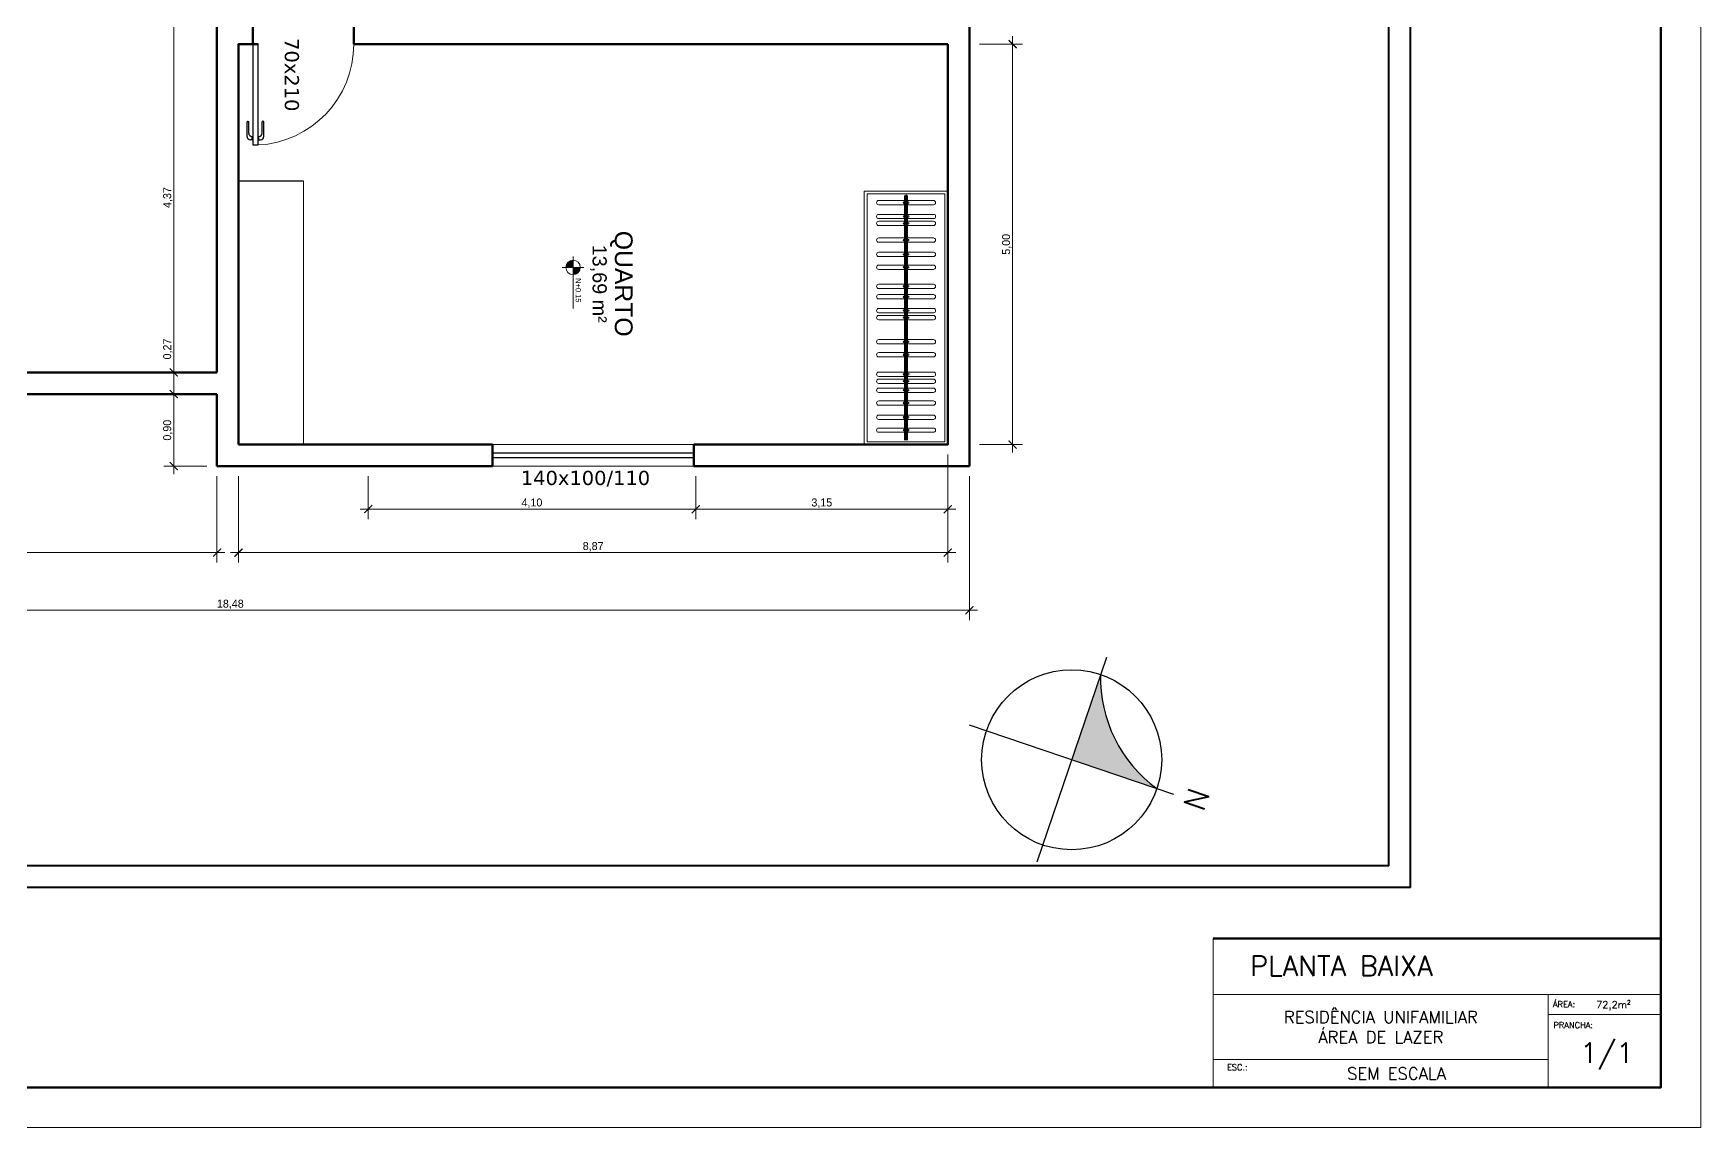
# Model space of a CAD drawing. Header units: millimetres. Extents: x 1509.2 to 1551.3, y 877.7 to 907.4.
# Drawn here: x 1530.45 to 1551.29, y 877.74 to 891.41 of the extents above; entities that cross this region are included whole.
import ezdxf

# ---------------------------------------------------------------- set-up
doc = ezdxf.new("R2010")
doc.units = ezdxf.units.MM
doc.linetypes.add('ACAD_ISO10W100', pattern=[18, 12, -3, 0, -3])
for name, color, linetype, lineweight in [('0.13', 6, 'Continuous', 13), ('0.20', 7, 'Continuous', 20), ('0.30', 2, 'Continuous', 30), ('0.40', 3, 'Continuous', 40), ('0.60', 4, 'Continuous', 60), ('1.00', 5, 'Continuous', 100), ('cotas', 6, 'Continuous', 9), ('texto', 3, 'Continuous', 25)]:
    doc.layers.add(name, color=color, linetype=linetype, lineweight=lineweight)
doc.styles.add('100X1', font='ROMANS', dxfattribs={"height": 0.25})
doc.styles.add('REGUA100', font='romans.shx', dxfattribs={"height": 2.5})
doc.styles.add('REGUA60', font='romans.shx', dxfattribs={"height": 1.5})
doc.styles.add('ROMANS', font='romans.shx')
doc.dimstyles.new('COTA 02', dxfattribs={"dimtxt": 0.1, "dimasz": 0.1, "dimexe": 1.25, "dimexo": 0.625, "dimtad": 1, "dimzin": 4, "dimtxsty": 'Standard', "dimblk": 'ARCHTICK', "dimcen": 0.09, "dimdle": 0.1, "dimclrd": 256, "dimclre": 256, "dimclrt": 256, "dimadec": 0, "dimazin": 0, "dimtfac": 1, "dimtmove": 1, "dimatfit": 3, "dimldrblk": 'ARCHTICK', "dimfxl": 1, "dimlwd": -1, "dimlwe": -1, "dimarcsym": 0})

# ---------------------------------------------------------------- blocks, each defined once
blk = doc.blocks.new('cabide-individual')
for p, q in [((0, 0.01), (-0.18, 0.01)), ((-0.005, 0), (0.025, 0)), ((0.02, 0.01), (0.2, 0.01)), ((-0.18, -0.02), (0, -0.02)), ((0.025, -0.01), (-0.005, -0.01)), ((0.2, -0.02), (0.02, -0.02))]:
    blk.add_line(p, q)
for centre, radius, start, end in [((-0.18, -0.005), 0.015, 90, 270), ((-0.005, -0.005), 0.005, 90, 270), ((0.025, -0.005), 0.005, 270, 90), ((0.2, -0.005), 0.015, 270, 90)]:
    blk.add_arc(centre, radius, start, end)
blk = doc.blocks.new('_ArchTick')
at = {"color": 0, "linetype": 'ByBlock', "const_width": 0.15}
blk.add_lwpolyline([(-0.5, -0.5), (0.5, 0.5)], dxfattribs=at)
blk = doc.blocks.new('*D44')
at = {"layer": '0.13', "transparency": 16777216}
for p, q in [((1532.624, 891.548), (1532.084, 891.548)), ((1532.209, 891.648), (1532.209, 887.074)), ((1532.624, 887.174), (1532.084, 887.174))]:
    blk.add_line(p, q, dxfattribs=at)
at = {"layer": 'Defpoints', "color": 0, "linetype": 'ACAD_ISO10W100', "transparency": 16777216}
for p in [(1532.749, 891.548), (1532.209, 887.174), (1532.749, 887.174)]:
    blk.add_point(p, dxfattribs=at)
at = {"layer": '0.13', "linetype": 'ACAD_ISO10W100', "transparency": 16777216, "xscale": 0.1, "yscale": 0.1, "zscale": 0.1}
for p, rotation in [((1532.209, 891.548), 90), ((1532.209, 887.174), 270)]:
    blk.add_blockref('_ArchTick', p, dxfattribs=dict(at, rotation=rotation))
at = {"layer": '0.13', "color": 7, "linetype": 'ACAD_ISO10W100', "transparency": 16777216, "insert": (1532.136, 889.361), "char_height": 0.1, "attachment_point": 5, "rotation": 90}
blk.add_mtext('4,37', dxfattribs=at)
blk = doc.blocks.new('*D45')
at = {"layer": '0.13', "transparency": 16777216}
for p, q in [((1532.209, 887.004), (1532.209, 885.904)), ((1532.624, 886.904), (1532.084, 886.904)), ((1532.624, 886.004), (1532.084, 886.004))]:
    blk.add_line(p, q, dxfattribs=at)
at = {"layer": 'Defpoints', "color": 0, "linetype": 'ACAD_ISO10W100', "transparency": 16777216}
for p in [(1532.749, 886.904), (1532.209, 886.004), (1532.749, 886.004)]:
    blk.add_point(p, dxfattribs=at)
at = {"layer": '0.13', "linetype": 'ACAD_ISO10W100', "transparency": 16777216, "xscale": 0.1, "yscale": 0.1, "zscale": 0.1}
for p, rotation in [((1532.209, 886.904), 90), ((1532.209, 886.004), 270)]:
    blk.add_blockref('_ArchTick', p, dxfattribs=dict(at, rotation=rotation))
at = {"layer": '0.13', "color": 7, "linetype": 'ACAD_ISO10W100', "transparency": 16777216, "insert": (1532.136, 886.454), "char_height": 0.1, "attachment_point": 5, "rotation": 90}
blk.add_mtext('0,90', dxfattribs=at)
blk = doc.blocks.new('*D46')
at = {"layer": '0.13', "transparency": 16777216}
for p, q in [((1532.209, 887.633), (1532.209, 887.174)), ((1532.624, 887.174), (1532.084, 887.174)), ((1532.209, 887.274), (1532.209, 886.804)), ((1532.624, 886.904), (1532.084, 886.904))]:
    blk.add_line(p, q, dxfattribs=at)
at = {"layer": 'Defpoints', "color": 0, "linetype": 'ACAD_ISO10W100', "transparency": 16777216}
for p in [(1532.749, 887.174), (1532.209, 886.904), (1532.749, 886.904)]:
    blk.add_point(p, dxfattribs=at)
at = {"layer": '0.13', "linetype": 'ACAD_ISO10W100', "transparency": 16777216, "xscale": 0.1, "yscale": 0.1, "zscale": 0.1}
for p, rotation in [((1532.209, 887.174), 90), ((1532.209, 886.904), 270)]:
    blk.add_blockref('_ArchTick', p, dxfattribs=dict(at, rotation=rotation))
at = {"layer": '0.13', "color": 7, "linetype": 'ACAD_ISO10W100', "transparency": 16777216, "insert": (1532.136, 887.468), "char_height": 0.1, "attachment_point": 5, "rotation": 90}
blk.add_mtext('0,27', dxfattribs=at)
blk = doc.blocks.new('*D57')
at = {"layer": '0.13', "transparency": 16777216}
for p, q in [((1542.694, 891.378), (1542.694, 886.174)), ((1542.279, 891.278), (1542.819, 891.278)), ((1542.279, 886.274), (1542.819, 886.274))]:
    blk.add_line(p, q, dxfattribs=at)
at = {"layer": 'Defpoints', "color": 0, "linetype": 'ACAD_ISO10W100', "transparency": 16777216}
for p in [(1542.154, 891.278), (1542.154, 886.274), (1542.694, 886.274)]:
    blk.add_point(p, dxfattribs=at)
at = {"layer": '0.13', "linetype": 'ACAD_ISO10W100', "transparency": 16777216, "xscale": 0.1, "yscale": 0.1, "zscale": 0.1}
for p, rotation in [((1542.694, 891.278), 90), ((1542.694, 886.274), 270)]:
    blk.add_blockref('_ArchTick', p, dxfattribs=dict(at, rotation=rotation))
at = {"layer": '0.13', "color": 7, "linetype": 'ACAD_ISO10W100', "transparency": 16777216, "insert": (1542.621, 888.776), "char_height": 0.1, "attachment_point": 5, "rotation": 90}
blk.add_mtext('5,00', dxfattribs=at)
blk = doc.blocks.new('*D58')
at = {"layer": '0.13', "transparency": 16777216}
for p, q in [((1538.734, 885.879), (1538.734, 885.342)), ((1541.884, 885.879), (1541.884, 885.342)), ((1541.984, 885.467), (1538.634, 885.467))]:
    blk.add_line(p, q, dxfattribs=at)
at = {"layer": 'Defpoints', "color": 0, "linetype": 'ACAD_ISO10W100', "transparency": 16777216}
for p in [(1538.734, 886.004), (1541.884, 886.004), (1538.734, 885.467)]:
    blk.add_point(p, dxfattribs=at)
at = {"layer": '0.13', "linetype": 'ACAD_ISO10W100', "transparency": 16777216, "xscale": 0.1, "yscale": 0.1, "zscale": 0.1, "rotation": 180}
blk.add_blockref('_ArchTick', (1538.734, 885.467), dxfattribs=at)
at = {"layer": '0.13', "linetype": 'ACAD_ISO10W100', "transparency": 16777216, "xscale": 0.1, "yscale": 0.1, "zscale": 0.1}
blk.add_blockref('_ArchTick', (1541.884, 885.467), dxfattribs=at)
at = {"layer": '0.13', "color": 7, "linetype": 'ACAD_ISO10W100', "transparency": 16777216, "insert": (1540.309, 885.541), "char_height": 0.1, "attachment_point": 5}
blk.add_mtext('3,15', dxfattribs=at)
blk = doc.blocks.new('*D59')
at = {"layer": '0.13', "transparency": 16777216}
for p, q in [((1534.639, 885.879), (1534.639, 885.342)), ((1538.734, 885.879), (1538.734, 885.342)), ((1538.834, 885.467), (1534.539, 885.467))]:
    blk.add_line(p, q, dxfattribs=at)
at = {"layer": 'Defpoints', "color": 0, "linetype": 'ACAD_ISO10W100', "transparency": 16777216}
for p in [(1534.639, 886.004), (1538.734, 886.004), (1534.639, 885.467)]:
    blk.add_point(p, dxfattribs=at)
at = {"layer": '0.13', "linetype": 'ACAD_ISO10W100', "transparency": 16777216, "xscale": 0.1, "yscale": 0.1, "zscale": 0.1, "rotation": 180}
blk.add_blockref('_ArchTick', (1534.639, 885.467), dxfattribs=at)
at = {"layer": '0.13', "linetype": 'ACAD_ISO10W100', "transparency": 16777216, "xscale": 0.1, "yscale": 0.1, "zscale": 0.1}
blk.add_blockref('_ArchTick', (1538.734, 885.467), dxfattribs=at)
at = {"layer": '0.13', "color": 7, "linetype": 'ACAD_ISO10W100', "transparency": 16777216, "insert": (1536.686, 885.541), "char_height": 0.1, "attachment_point": 5}
blk.add_mtext('4,10', dxfattribs=at)
blk = doc.blocks.new('*D60')
at = {"layer": '0.13', "transparency": 16777216}
for p, q in [((1541.884, 886.149), (1541.884, 884.799)), ((1533.019, 885.879), (1533.019, 884.799)), ((1532.919, 884.924), (1541.984, 884.924))]:
    blk.add_line(p, q, dxfattribs=at)
at = {"layer": 'Defpoints', "color": 0, "linetype": 'ACAD_ISO10W100', "transparency": 16777216}
for p in [(1541.884, 886.274), (1533.019, 886.004), (1541.884, 884.924)]:
    blk.add_point(p, dxfattribs=at)
at = {"layer": '0.13', "linetype": 'ACAD_ISO10W100', "transparency": 16777216, "xscale": 0.1, "yscale": 0.1, "zscale": 0.1, "rotation": 180}
blk.add_blockref('_ArchTick', (1533.019, 884.924), dxfattribs=at)
at = {"layer": '0.13', "linetype": 'ACAD_ISO10W100', "transparency": 16777216, "xscale": 0.1, "yscale": 0.1, "zscale": 0.1}
blk.add_blockref('_ArchTick', (1541.884, 884.924), dxfattribs=at)
at = {"layer": '0.13', "color": 7, "linetype": 'ACAD_ISO10W100', "transparency": 16777216, "insert": (1537.451, 884.997), "char_height": 0.1, "attachment_point": 5}
blk.add_mtext('8,87', dxfattribs=at)
blk = doc.blocks.new('*D61')
at = {"layer": '0.13', "transparency": 16777216}
for p, q in [((1523.949, 885.879), (1523.949, 884.799)), ((1532.749, 885.879), (1532.749, 884.799)), ((1532.849, 884.924), (1523.849, 884.924))]:
    blk.add_line(p, q, dxfattribs=at)
at = {"layer": 'Defpoints', "color": 0, "linetype": 'ACAD_ISO10W100', "transparency": 16777216}
for p in [(1523.949, 886.004), (1532.749, 886.004), (1523.949, 884.924)]:
    blk.add_point(p, dxfattribs=at)
at = {"layer": '0.13', "linetype": 'ACAD_ISO10W100', "transparency": 16777216, "xscale": 0.1, "yscale": 0.1, "zscale": 0.1, "rotation": 180}
blk.add_blockref('_ArchTick', (1523.949, 884.924), dxfattribs=at)
at = {"layer": '0.13', "linetype": 'ACAD_ISO10W100', "transparency": 16777216, "xscale": 0.1, "yscale": 0.1, "zscale": 0.1}
blk.add_blockref('_ArchTick', (1532.749, 884.924), dxfattribs=at)
at = {"layer": '0.13', "color": 7, "linetype": 'ACAD_ISO10W100', "transparency": 16777216, "insert": (1528.349, 884.997), "char_height": 0.1, "attachment_point": 5}
blk.add_mtext('8,80', dxfattribs=at)
blk = doc.blocks.new('*D63')
at = {"layer": '0.13', "transparency": 16777216}
for p, q in [((1523.679, 885.871), (1523.679, 884.079)), ((1542.154, 885.879), (1542.154, 884.079)), ((1542.254, 884.204), (1523.579, 884.204))]:
    blk.add_line(p, q, dxfattribs=at)
at = {"layer": 'Defpoints', "color": 0, "linetype": 'ACAD_ISO10W100', "transparency": 16777216}
for p in [(1523.679, 885.996), (1542.154, 886.004), (1523.679, 884.204)]:
    blk.add_point(p, dxfattribs=at)
at = {"layer": '0.13', "linetype": 'ACAD_ISO10W100', "transparency": 16777216, "xscale": 0.1, "yscale": 0.1, "zscale": 0.1, "rotation": 180}
blk.add_blockref('_ArchTick', (1523.679, 884.204), dxfattribs=at)
at = {"layer": '0.13', "linetype": 'ACAD_ISO10W100', "transparency": 16777216, "xscale": 0.1, "yscale": 0.1, "zscale": 0.1}
blk.add_blockref('_ArchTick', (1542.154, 884.204), dxfattribs=at)
at = {"layer": '0.13', "color": 7, "linetype": 'ACAD_ISO10W100', "transparency": 16777216, "insert": (1532.916, 884.277), "char_height": 0.1, "attachment_point": 5}
blk.add_mtext('18,48', dxfattribs=at)
blk = doc.blocks.new('Norte3')
blk.add_hatch(color=256).paths.add_polyline_path([(0, 0), (0, 1.25, -0.245858), (-1.25, 0)])
for p, q in [((0, 1.5), (0, -1.5)), ((-1.5, 0), (1.5, 0))]:
    blk.add_line(p, q)
at = {"color": 3}
blk.add_circle((0, 0), 1.25, dxfattribs=at)
blk.add_arc((-1.819, 1.819), 1.906, 287.3747, 342.6253)
at = {"color": 3, "style": '100X1'}
blk.add_text('N', height=0.3, dxfattribs=at).set_placement((-0.175, 1.668))

msp = doc.modelspace()

# ---------------------------------------------------------------- hatches: boundary and pattern name
at = {"layer": '0.13'}
h = msp.add_hatch(color=2, dxfattribs=at)
h.paths.add_polyline_path([(1537.2, 888.398, 0.414214), (1537.29, 888.488), (1537.2, 888.488)])
h.paths.add_polyline_path([(1537.11, 888.488), (1537.2, 888.488), (1537.2, 888.578, 0.414214)])

# ---------------------------------------------------------------- linework, layer by layer
msp.add_line((1533.829, 889.567), (1533.019, 889.567))
at = {"layer": '0.13', "color": 2}
for p, q in [((1537.2, 888.623), (1537.2, 887.975)), ((1537.065, 888.488), (1537.335, 888.488))]:
    msp.add_line(p, q, dxfattribs=at)
at = {"layer": '0.13', "linetype": 'Continuous'}
for p, q in [((1545.202, 879.404), (1550.794, 879.404)), ((1549.389, 879.404), (1549.389, 878.239)), ((1549.389, 879.154), (1550.794, 879.154)), ((1545.202, 878.589), (1549.389, 878.589))]:
    msp.add_line(p, q, dxfattribs=at)
at = {"layer": '0.13', "color": 2}
msp.add_circle((1537.2, 888.488), 0.09, dxfattribs=at)
at = {"layer": '0.13'}
msp.add_arc((1533.199, 891.276), 1.26, 272.866, 0, dxfattribs=at)
at = {"layer": '0.20'}
for p, q in [((1533.829, 888.513), (1533.829, 889.567)), ((1533.829, 886.274), (1533.829, 888.513)), ((1538.711, 886.274), (1536.191, 886.274)), ((1536.191, 886.004), (1538.711, 886.004))]:
    msp.add_line(p, q, dxfattribs=at)
at = {"layer": '0.20', "color": 5, "linetype": 'Continuous'}
msp.add_line((1545.202, 880.104), (1545.202, 878.239), dxfattribs=at)
at = {"layer": '0.20'}
for points in [[(1541.884, 889.442), (1540.84, 889.442), (1540.84, 886.274), (1541.884, 886.274)], [(1541.848, 889.406), (1540.876, 889.406), (1540.876, 886.31), (1541.848, 886.31)]]:
    msp.add_lwpolyline(points, close=True, dxfattribs=at)
for points in [[(1541.344, 886.328), (1541.344, 889.388)], [(1541.35, 886.328), (1541.35, 889.388)], [(1541.362, 886.328), (1541.362, 889.406)], [(1541.375, 889.388), (1541.375, 886.328)], [(1541.38, 889.388), (1541.38, 886.328)], [(1536.191, 886.274), (1535.404, 886.274)]]:
    msp.add_lwpolyline(points, dxfattribs=at)
at = {"layer": '0.30'}
for p, q in [((1533.125, 890.123), (1533.125, 890.307)), ((1533.13, 890.312), (1533.142, 890.312)), ((1533.146, 890.165), (1533.146, 890.307)), ((1533.314, 890.165), (1533.314, 890.307)), ((1533.331, 890.312), (1533.319, 890.312)), ((1533.335, 890.123), (1533.335, 890.307)), ((1533.188, 890.081), (1533.167, 890.081)), ((1533.188, 890.081), (1533.188, 890.123)), ((1533.272, 890.081), (1533.272, 890.123)), ((1533.272, 890.081), (1533.293, 890.081)), ((1538.711, 886.166), (1536.191, 886.166)), ((1536.191, 886.112), (1538.711, 886.112))]:
    msp.add_line(p, q, dxfattribs=at)
msp.add_lwpolyline([(1533.199, 890.018), (1533.262, 890.018), (1533.262, 891.278), (1533.199, 891.278)], close=True, dxfattribs=at)
for centre, radius, start, end in [((1533.13, 890.307), 0.0042, 90, 180), ((1533.142, 890.307), 0.0042, 0, 90), ((1533.319, 890.307), 0.0042, 90, 180), ((1533.331, 890.307), 0.0042, 0, 90), ((1533.167, 890.123), 0.042, 180, 270), ((1533.188, 890.165), 0.042, 180, 270), ((1533.272, 890.165), 0.042, 270, 0), ((1533.293, 890.123), 0.042, 270, 0)]:
    msp.add_arc(centre, radius, start, end, dxfattribs=at)
at = {"layer": '0.40'}
msp.add_line((1547.395, 880.739), (1513.594, 880.739), dxfattribs=at)
for points in [[(1547.665, 880.739), (1547.665, 905.939)], [(1547.395, 881.009), (1547.395, 905.669)], [(1547.665, 880.739), (1513.594, 880.739), (1513.594, 886.904)], [(1547.395, 881.009), (1513.864, 881.009), (1513.864, 886.904)]]:
    msp.add_lwpolyline(points, dxfattribs=at)
at = {"layer": '0.60'}
for p, q in [((1532.749, 891.548), (1532.749, 887.174)), ((1533.199, 891.278), (1533.199, 891.548)), ((1534.459, 891.276), (1534.459, 891.548)), ((1533.019, 891.278), (1533.019, 886.274)), ((1533.019, 891.278), (1533.019, 891.098)), ((1533.019, 891.278), (1533.199, 891.278)), ((1539.724, 891.278), (1539.274, 891.278)), ((1541.884, 891.278), (1541.704, 891.278)), ((1541.884, 886.274), (1541.884, 891.278)), ((1533.019, 889.838), (1533.019, 886.274)), ((1532.749, 887.174), (1525.749, 887.174)), ((1532.749, 886.904), (1525.749, 886.904)), ((1532.749, 886.904), (1532.749, 886.004)), ((1533.019, 886.274), (1536.191, 886.274)), ((1533.829, 886.274), (1533.019, 886.274)), ((1536.191, 886.274), (1536.191, 886.004)), ((1538.711, 886.274), (1541.884, 886.274)), ((1538.711, 886.274), (1538.711, 886.004)), ((1536.191, 886.004), (1532.749, 886.004)), ((1542.154, 886.004), (1538.711, 886.004))]:
    msp.add_line(p, q, dxfattribs=at)
for points in [[(1542.154, 886.004), (1542.154, 891.729)], [(1533.262, 891.278), (1533.019, 891.278)], [(1533.019, 891.278), (1533.019, 891.098)], [(1533.199, 891.278), (1533.019, 891.278), (1533.019, 891.098)], [(1539.454, 891.278), (1534.459, 891.278)], [(1541.884, 891.278), (1541.884, 886.274), (1538.711, 886.274)], [(1539.454, 891.278), (1539.454, 891.278), (1541.704, 891.278)], [(1541.704, 891.278), (1541.884, 891.278)], [(1533.019, 890.954), (1533.019, 890.504)], [(1533.019, 889.838), (1533.019, 886.274)]]:
    msp.add_lwpolyline(points, dxfattribs=at)
at = {"layer": '1.00'}
msp.add_line((1545.202, 880.104), (1550.794, 880.104), dxfattribs=at)
msp.add_lwpolyline([(1550.794, 906.939), (1510.494, 906.939), (1510.494, 878.239), (1550.794, 878.239)], close=True, dxfattribs=at)
msp.add_lwpolyline([(1550.794, 878.239), (1542.224, 878.239)], dxfattribs=at)
msp.add_lwpolyline([(1550.794, 878.239), (1542.224, 878.239)], dxfattribs=at)
at = {"layer": 'cotas'}
msp.add_lwpolyline([(1551.294, 907.439), (1509.244, 907.439), (1509.244, 877.739), (1551.294, 877.739)], close=True, dxfattribs=at)

# ---------------------------------------------------------------- block references
at = {"xscale": 0.899999999999879, "yscale": 0.899999999999879, "zscale": 2.4, "rotation": 251.2568061609122}
msp.add_blockref('Norte3', (1543.432, 882.336), dxfattribs=at)
at = {"layer": '0.20', "xscale": 1.8, "yscale": 1.8, "zscale": 1.8, "rotation": 180.0000000000006}
for p in [(1541.38, 889.288), (1541.38, 889.028), (1541.381, 889.115), (1541.38, 888.82), (1541.38, 888.641), (1541.38, 888.481), (1541.38, 888.242), (1541.38, 888.112), (1541.38, 887.852), (1541.381, 887.939), (1541.38, 887.549), (1541.38, 887.388), (1541.381, 887.143), (1541.38, 887.056), (1541.38, 886.944), (1541.38, 886.784), (1541.38, 886.606), (1541.38, 886.445)]:
    msp.add_blockref('cabide-individual', p, dxfattribs=at)

# ---------------------------------------------------------------- texts
at = {"layer": '0.13', "color": 2, "insert": (1537.231, 888.353), "char_height": 0.0675, "width": 0.704, "attachment_point": 7, "rotation": 270}
msp.add_mtext('N+0.15', dxfattribs=at)
at = {"layer": '0.20', "color": 3, "style": 'REGUA100'}
msp.add_text('PLANTA BAIXA', height=0.25, dxfattribs=at).set_placement((1545.661, 879.634))
at = {"layer": '0.20', "color": 40, "style": 'REGUA60'}
for s, p in [('ÁREA: ', (1549.448, 879.242)), ('PRANCHA:', (1549.455, 878.983))]:
    msp.add_text(s, height=0.075, dxfattribs=at).set_placement(p)
at = {"layer": '0.20', "style": 'REGUA60'}
msp.add_text('72,2m²', height=0.09, dxfattribs=at).set_placement((1549.987, 879.23))
at = {"layer": '0.20', "color": 4, "char_height": 0.15, "attachment_point": 5, "style": 'ROMANS'}
for s, insert, width in [('RESIDÊNCIA UNIFAMILIAR\\PÁREA DE LAZER', (1547.296, 878.996), 4.18696), ('SEM ESCALA', (1547.492, 878.414), 3.4358)]:
    msp.add_mtext(s, dxfattribs=dict(at, insert=insert, width=width))
at = {"layer": '0.20', "color": 3, "insert": (1550.121, 878.633), "char_height": 0.25, "width": 0.82547, "attachment_point": 5, "style": 'REGUA100'}
msp.add_mtext('\\A1;1/1', dxfattribs=at)
at = {"layer": '0.20', "color": 40, "insert": (1545.322, 878.53), "char_height": 0.075, "width": 1.35285, "attachment_point": 1, "style": 'REGUA60'}
msp.add_mtext('\\pxql; ESC.:', dxfattribs=at)
at = {"layer": 'texto', "lineweight": 9, "attachment_point": 2, "rotation": 270, "line_spacing_factor": 0.938532}
for s, insert, char_height, width in [('{\\fVerdana|b0|i0|c0|p34;70x210}', (1533.774, 890.895), 0.17704, 1.43877), ('{\\fArial|b0|i0|c0|p34;QUARTO}', (1537.944, 888.284), 0.22129, 1.2663), ('{\\fArial|b0|i0|c0|p34;13,69 m²}', (1537.621, 888.284), 0.17704, 0.99792)]:
    msp.add_mtext(s, dxfattribs=dict(at, insert=insert, char_height=char_height, width=width))
at = {"layer": 'texto', "lineweight": 9, "insert": (1537.355, 885.946), "char_height": 0.17704, "width": 1.43877, "attachment_point": 2, "line_spacing_factor": 0.938532}
msp.add_mtext('{\\fVerdana|b0|i0|c0|p34;140x100/110}', dxfattribs=at)

# ---------------------------------------------------------------- dimensions: what is measured, and where the dimension line sits
at = {"layer": '0.13', "linetype": 'ACAD_ISO10W100'}
for base, p1, p2, picture, middle in [((1532.209, 887.174), (1532.749, 891.548), (1532.749, 887.174), '*D44', (1532.136, 889.361)), ((1542.694, 886.274), (1542.154, 891.278), (1542.154, 886.274), '*D57', (1542.621, 888.776)), ((1532.209, 886.004), (1532.749, 886.904), (1532.749, 886.004), '*D45', (1532.136, 886.454))]:
    dim = msp.add_linear_dim(base=base, p1=p1, p2=p2, angle=270, dimstyle='COTA 02', override={"dimexe": 0.125, "dimexo": 0.125, "dimgap": 0.015, "dimzin": 1, "dimclrt": 7, "dimfxl": 10, "dimfxlon": 1}, dxfattribs=at)
    dim.commit()
    dim.dimension.update_dxf_attribs({"geometry": picture, "text_midpoint": middle})
dim = msp.add_linear_dim(base=(1532.209, 886.904), p1=(1532.749, 887.174), p2=(1532.749, 886.904), angle=270, dimstyle='COTA 02', override={"dimexe": 0.125, "dimexo": 0.125, "dimgap": 0.015, "dimzin": 1, "dimclrt": 7, "dimfxl": 10, "dimfxlon": 1}, dxfattribs=at)
dim.commit()
dim.dimension.update_dxf_attribs({"geometry": '*D46', "text_midpoint": (1532.209, 887.468), "dimtype": 160})
for base, p1, p2, picture, middle in [((1541.883962533, 884.923887852), (1533.018962533, 886.003524745), (1541.883962533, 886.273524745), '*D60', (1537.451462533, 884.997221185)), ((1523.6789, 884.2039), (1542.154, 886.0035), (1523.6789, 885.9959), '*D63', (1532.9164, 884.2772)), ((1523.949, 884.924), (1532.749, 886.004), (1523.949, 886.004), '*D61', (1528.349, 884.997)), ((1534.638962, 885.467284), (1538.733963, 886.003525), (1534.638962, 886.003525), '*D59', (1536.686462, 885.540617)), ((1538.734, 885.467), (1541.884, 886.004), (1538.734, 886.004), '*D58', (1540.309, 885.541))]:
    dim = msp.add_linear_dim(base=base, p1=p1, p2=p2, dimstyle='COTA 02', override={"dimexe": 0.125, "dimexo": 0.125, "dimgap": 0.015, "dimzin": 1, "dimclrt": 7, "dimfxl": 10, "dimfxlon": 1}, dxfattribs=at)
    dim.commit()
    dim.dimension.update_dxf_attribs({"geometry": picture, "text_midpoint": middle})

doc.saveas('drawing.dxf')
